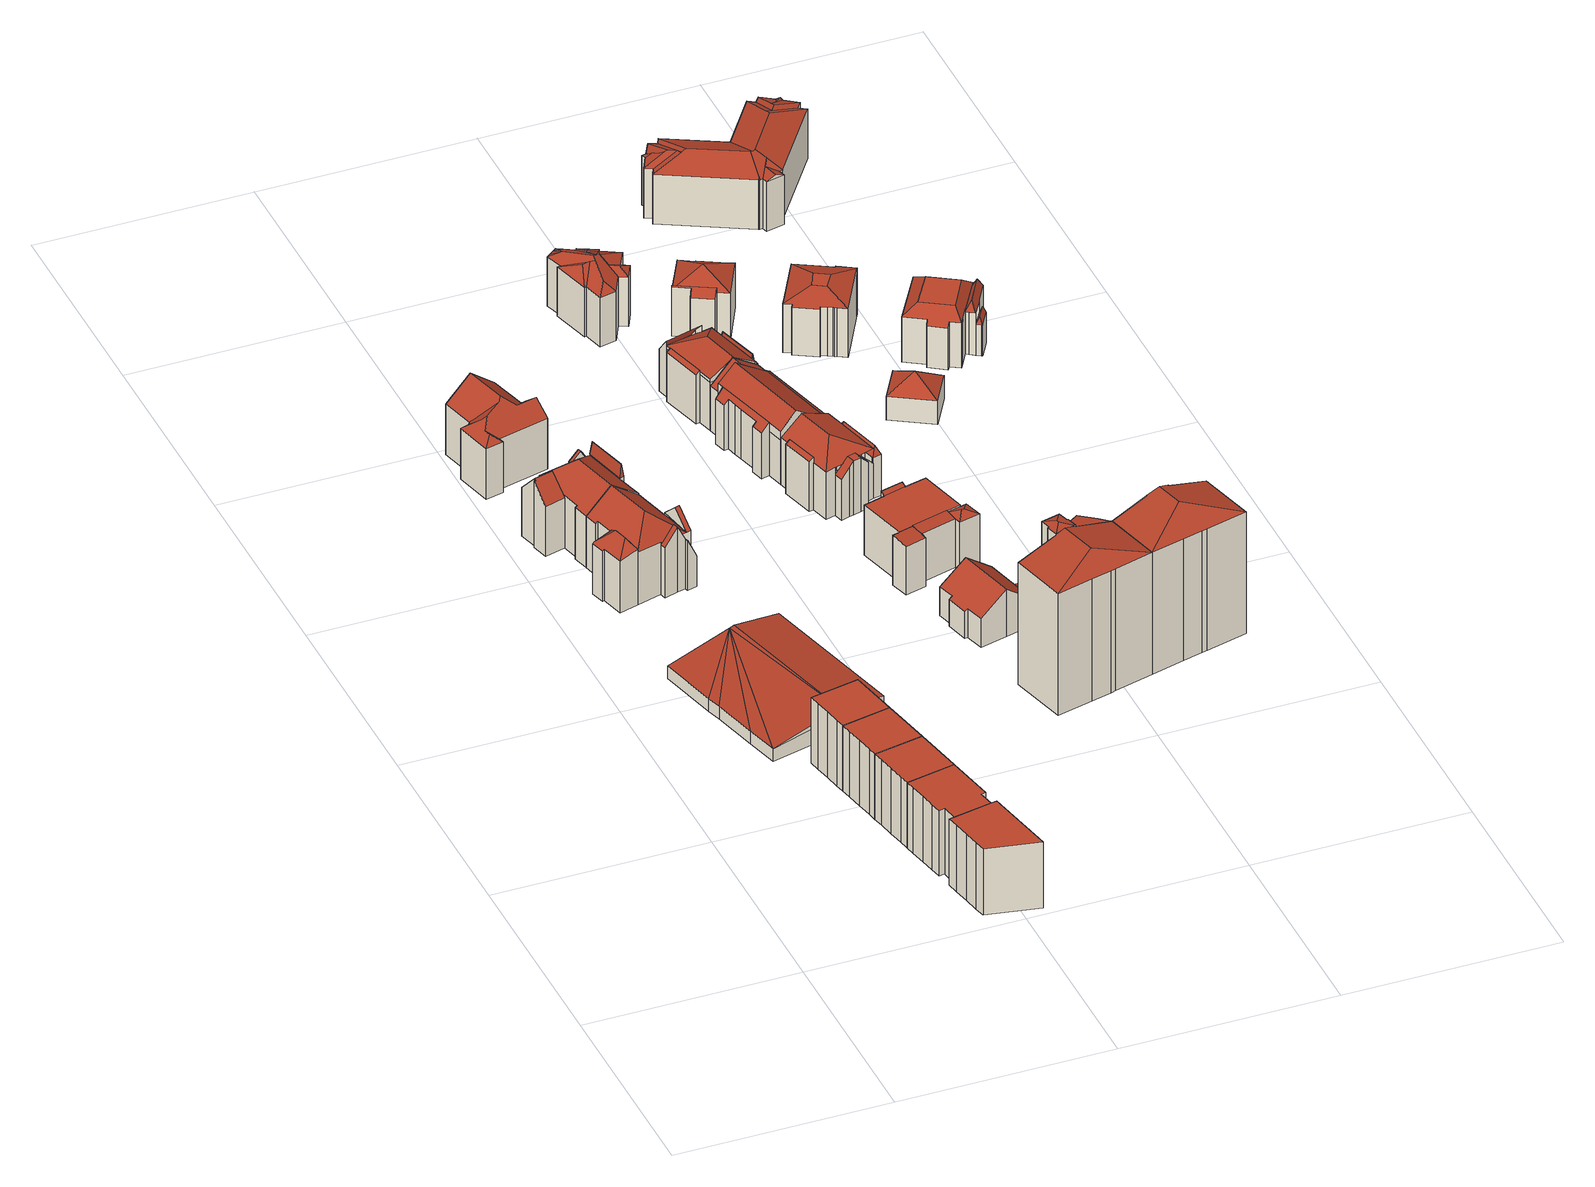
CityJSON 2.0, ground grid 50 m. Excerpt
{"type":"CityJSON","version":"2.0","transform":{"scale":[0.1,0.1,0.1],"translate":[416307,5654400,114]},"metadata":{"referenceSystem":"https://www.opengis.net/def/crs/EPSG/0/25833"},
"CityObjects":{
"building1":{"type":"Building","attributes":{"Dachtyp_tdc":"tdcPolyFlatRoof","Gemeindeschluessel":14612000,"Dachneigung":0,"QualitaetDacherkennung":65,"Geometrietyp2DReferenz":"3000","measuredHeight":16.82,"function":"31001_9998","roofType":"1000"},"geometry":[{"type":"Solid","lod":"2","boundaries":[[[[0,1,2,3]],[[1,4,5,2]],[[4,6,7,5]],[[6,8,9,7]],[[8,10,11,9]],[[10,12,13,11]],[[12,14,15,13]],[[14,16,17,15]],[[16,0,3,17]],[[16,14,12,10,8,6,4,1,0]],[[3,2,5,7,9,11,13,15,17]]]],"semantics":{"surfaces":[{"type":"WallSurface"},{"type":"RoofSurface"},{"type":"GroundSurface"}],"values":[[0,0,0,0,0,0,0,0,0,1,2]]}}]},
"building2":{"type":"Building","attributes":{"Dachtyp_tdc":"tdcPolyFlatRoof","Gemeindeschluessel":14612000,"Dachneigung":0,"QualitaetDacherkennung":64,"Geometrietyp2DReferenz":"3000","measuredHeight":16.76,"function":"31001_9998","roofType":"1000"},"geometry":[{"type":"Solid","lod":"2","boundaries":[[[[18,19,20,21]],[[19,22,23,20]],[[22,24,25,23]],[[24,26,27,25]],[[26,28,29,27]],[[28,30,31,29]],[[30,32,33,31]],[[32,34,35,33]],[[34,36,37,35]],[[36,38,39,37]],[[38,18,21,39]],[[38,36,34,32,30,28,26,24,22,19,18]],[[21,20,23,25,27,29,31,33,35,37,39]]]],"semantics":{"surfaces":[{"type":"WallSurface"},{"type":"RoofSurface"},{"type":"GroundSurface"}],"values":[[0,0,0,0,0,0,0,0,0,0,0,1,2]]}}]},
"building3":{"type":"Building","attributes":{"Dachtyp_tdc":"tdcPolyFlatRoof","Gemeindeschluessel":14612000,"Dachneigung":0,"QualitaetDacherkennung":63,"Geometrietyp2DReferenz":"3000","measuredHeight":16.73,"function":"31001_9998","roofType":"1000"},"geometry":[{"type":"Solid","lod":"2","boundaries":[[[[40,41,42,43]],[[41,44,45,42]],[[44,46,47,45]],[[46,48,49,47]],[[48,30,31,49]],[[30,28,29,31]],[[28,40,43,29]],[[28,30,48,46,44,41,40]],[[43,42,45,47,49,31,29]]]],"semantics":{"surfaces":[{"type":"WallSurface"},{"type":"RoofSurface"},{"type":"GroundSurface"}],"values":[[0,0,0,0,0,0,0,1,2]]}}]},
"building4":{"type":"Building","attributes":{"Dachtyp_tdc":"tdcPolyFlatRoof","Gemeindeschluessel":14612000,"Dachneigung":0,"QualitaetDacherkennung":66,"Geometrietyp2DReferenz":"3000","measuredHeight":16.73,"function":"31001_9998","roofType":"1000"},"geometry":[{"type":"Solid","lod":"2","boundaries":[[[[50,51,52,53]],[[51,54,55,52]],[[54,56,57,55]],[[56,58,59,57]],[[58,48,49,59]],[[48,46,47,49]],[[46,50,53,47]],[[46,48,58,56,54,51,50]],[[53,52,55,57,59,49,47]]]],"semantics":{"surfaces":[{"type":"WallSurface"},{"type":"RoofSurface"},{"type":"GroundSurface"}],"values":[[0,0,0,0,0,0,0,1,2]]}}]},
"building5":{"type":"Building","attributes":{"Dachtyp_tdc":"tdcPolyFlatRoof","Gemeindeschluessel":14612000,"Dachneigung":0,"QualitaetDacherkennung":62,"Geometrietyp2DReferenz":"3000","measuredHeight":16.68,"function":"31001_9998","roofType":"1000"},"geometry":[{"type":"Solid","lod":"2","boundaries":[[[[60,61,62,63]],[[61,64,65,62]],[[64,66,67,65]],[[66,68,69,67]],[[68,58,59,69]],[[58,56,57,59]],[[56,60,63,57]],[[56,58,68,66,64,61,60]],[[63,62,65,67,69,59,57]]]],"semantics":{"surfaces":[{"type":"WallSurface"},{"type":"RoofSurface"},{"type":"GroundSurface"}],"values":[[0,0,0,0,0,0,0,1,2]]}}]},
"building6":{"type":"Building","attributes":{"Dachtyp_tdc":"tdcFreeFormRoof","Gemeindeschluessel":14612000,"Dachneigung":10.23,"QualitaetDacherkennung":26,"Geometrietyp2DReferenz":"3000","measuredHeight":6.34,"function":"31001_2000","roofType":"5000"},"geometry":[{"type":"Solid","lod":"2","boundaries":[[[[70,71,72,73]],[[71,74,75,72]],[[76,77,78,79,80]],[[81,80,79]],[[81,82,80]],[[81,83,82]],[[81,70,83]],[[81,71,70]],[[71,81,74]],[[78,81,79]],[[82,76,80]],[[75,84,85,86,87,88,89,73,72]],[[74,81,84,75]],[[81,78,85,84]],[[78,77,86,85]],[[77,76,87,86]],[[76,82,88,87]],[[82,83,89,88]],[[83,70,73,89]]]],"semantics":{"surfaces":[{"type":"WallSurface"},{"type":"RoofSurface"},{"type":"GroundSurface"}],"values":[[0,0,1,1,1,1,1,1,1,0,0,2,0,0,0,0,0,0,0]]}}]},
"building7":{"type":"Building","attributes":{"Gemeindeschluessel":14612000,"Geometrietyp2DReferenz":"3000","function":"31001_9998","roofType":"9999"},"children":["building7-1","building7-2","building7-3","building7-4"]},
"building7-1":{"type":"BuildingPart","attributes":{"Dachtyp_tdc":"tdcGableRoof","Dachneigung":56.36,"QualitaetDacherkennung":16,"Geometrietyp2DReferenz":"3000","measuredHeight":15.13,"roofType":"3100"},"parents":["building7"],"geometry":[{"type":"MultiSurface","lod":"2","boundaries":[[[90,91,92,93]],[[91,94,95,92]],[[94,96,97,95]],[[94,91,98]],[[91,90,99,100,98]],[[96,94,98,100,101,102]],[[93,92,95,97,103]]],"semantics":{"surfaces":[{"type":"WallSurface"},{"type":"RoofSurface"},{"type":"GroundSurface"}],"values":[0,0,0,0,1,1,2]}}]},
"building7-2":{"type":"BuildingPart","attributes":{"Dachtyp_tdc":"tdcGableRoof","Dachneigung":46.91,"QualitaetDacherkennung":40,"Geometrietyp2DReferenz":"3000","measuredHeight":17.34,"roofType":"3100"},"parents":["building7"],"geometry":[{"type":"MultiSurface","lod":"2","boundaries":[[[104,105,106,107]],[[105,108,109,106]],[[108,110,111,109]],[[110,112,113,111]],[[112,114,115,113]],[[114,116,117,115]],[[112,110,108,105,104,118,119]],[[119,120,116,114,112]],[[121,107,106,109,111,113,115,117]]],"semantics":{"surfaces":[{"type":"WallSurface"},{"type":"RoofSurface"},{"type":"GroundSurface"}],"values":[0,0,0,0,0,0,1,1,2]}}]},
"building7-3":{"type":"BuildingPart","attributes":{"Dachtyp_tdc":"tdcFreeFormRoof","Dachneigung":81.43,"QualitaetDacherkennung":27,"Geometrietyp2DReferenz":"3000","measuredHeight":16.73,"roofType":"5000"},"parents":["building7"],"geometry":[{"type":"MultiSurface","lod":"2","boundaries":[[[122,123,124,97,96]],[[123,125,126,127,124]],[[128,125,123]],[[129,128,123,122]],[[129,122,130]],[[128,129,130,125]],[[103,97,124,127]]],"semantics":{"surfaces":[{"type":"WallSurface"},{"type":"RoofSurface"},{"type":"GroundSurface"}],"values":[0,0,1,1,1,1,2]}}]},
"building7-4":{"type":"BuildingPart","attributes":{"Dachtyp_tdc":"tdcHipAndGableRoof","Dachneigung":36.43,"QualitaetDacherkennung":51,"Geometrietyp2DReferenz":"3000","measuredHeight":18.29,"roofType":"5000"},"parents":["building7"],"geometry":[{"type":"MultiSurface","lod":"2","boundaries":[[[131,132,133,134]],[[132,135,136,133]],[[135,137,138,136]],[[137,139,104,107,138]],[[140,141,90,93,117,116]],[[126,142,143,127]],[[142,131,134,143]],[[144,101,99,141,140,145]],[[140,120,146,118,139,137,135,132,131,145]],[[131,142,126,144,145]],[[134,133,136,138,107,121,117,93,103,127,143]]],"semantics":{"surfaces":[{"type":"WallSurface"},{"type":"RoofSurface"},{"type":"GroundSurface"}],"values":[0,0,0,0,0,0,0,1,1,1,2]}}]},
"building8":{"type":"Building","attributes":{"Gemeindeschluessel":14612000,"Geometrietyp2DReferenz":"3000","function":"31001_9998","roofType":"9999"},"children":["building8-1","building8-2","building8-3","building8-4"]},
"building8-1":{"type":"BuildingPart","attributes":{"Dachtyp_tdc":"tdcGableRoof","Dachneigung":63.03,"QualitaetDacherkennung":21,"Geometrietyp2DReferenz":"3000","measuredHeight":16.5,"roofType":"3100"},"parents":["building8"],"geometry":[{"type":"MultiSurface","lod":"2","boundaries":[[[147,148,149,150]],[[148,151,152,149]],[[151,153,154,152]],[[153,155,156,154]],[[155,157,158,156]],[[157,159,160,158]],[[155,153,151,148,147,161,162,163]],[[163,164,159,157,155]],[[165,166,150,149,152,154,156,158,160]]],"semantics":{"surfaces":[{"type":"WallSurface"},{"type":"RoofSurface"},{"type":"GroundSurface"}],"values":[0,0,0,0,0,0,1,1,2]}}]},
"building8-2":{"type":"BuildingPart","attributes":{"Dachtyp_tdc":"tdcHipRoof","Dachneigung":41.08,"QualitaetDacherkennung":31,"Geometrietyp2DReferenz":"3000","measuredHeight":16.07,"roofType":"3200"},"parents":["building8"],"geometry":[{"type":"MultiSurface","lod":"2","boundaries":[[[167,168,169,170]],[[168,171,172,169]],[[171,173,174,172]],[[175,176,177]],[[167,178,179]],[[176,173,171,168,167,179,177]],[[178,175,177,179]],[[174,180,181,182,170,169,172]],[[173,176,180,174]],[[176,175,183,181,180]],[[178,167,170,182,184]]],"semantics":{"surfaces":[{"type":"WallSurface"},{"type":"RoofSurface"},{"type":"GroundSurface"}],"values":[0,0,0,1,1,1,1,2,0,0,0]}}]},
"building8-3":{"type":"BuildingPart","attributes":{"Dachtyp_tdc":"tdcGableRoof","Dachneigung":46.16,"QualitaetDacherkennung":44,"Geometrietyp2DReferenz":"3000","measuredHeight":17.12,"roofType":"3100"},"parents":["building8"],"geometry":[{"type":"MultiSurface","lod":"2","boundaries":[[[185,186,187,188]],[[189,190,150,166]],[[191,192,190,189,193]],[[192,186,147,150,190]],[[186,192,187]],[[191,185,188]],[[192,191,188,187]]],"semantics":{"surfaces":[{"type":"RoofSurface"},{"type":"GroundSurface"},{"type":"WallSurface"}],"values":[0,1,2,2,2,2,0]}}]},
"building8-4":{"type":"BuildingPart","attributes":{"Dachtyp_tdc":"tdcHipAndGableRoof","Dachneigung":37.71,"QualitaetDacherkennung":62,"Geometrietyp2DReferenz":"3000","measuredHeight":18.31,"roofType":"5000"},"parents":["building8"],"geometry":[{"type":"MultiSurface","lod":"2","boundaries":[[[194,132,133,195]],[[132,131,134,133]],[[131,196,143,134]],[[196,193,189,143]],[[197,184,182,160,159]],[[183,198,199,181]],[[198,194,195,199]],[[184,197,164,200,162,185,201]],[[185,193,196,131,201]],[[131,132,194,198,183,184,201]],[[195,133,134,143,189,166,165,160,182,181,199]]],"semantics":{"surfaces":[{"type":"WallSurface"},{"type":"RoofSurface"},{"type":"GroundSurface"}],"values":[0,0,0,0,0,0,0,1,1,1,2]}}]},
"building9":{"type":"Building","attributes":{"Dachtyp_tdc":"tdcFreeFormRoof","Gemeindeschluessel":14612000,"Dachneigung":39.13,"QualitaetDacherkennung":31,"Geometrietyp2DReferenz":"3000","measuredHeight":18.09,"function":"31001_9998","roofType":"5000"},"geometry":[{"type":"Solid","lod":"2","boundaries":[[[[202,203,204,205,206]],[[202,206,207]],[[208,209,203,202,207,210]],[[211,212,213,214,215,216,217,218,219,220,221]],[[207,206,212,211]],[[206,205,213,212]],[[205,222,214,213]],[[222,223,215,214]],[[223,224,216,215]],[[224,225,217,216]],[[225,226,218,217]],[[226,227,219,218]],[[227,228,220,219]],[[228,210,221,220]],[[210,207,211,221]],[[208,210,228]],[[209,208,228,227]],[[229,230,231,204,203,209,227,226]],[[229,226,225]],[[230,229,225,224]],[[232,231,230,224,223]],[[232,223,222]],[[204,231,232,222,205]]]],"semantics":{"surfaces":[{"type":"RoofSurface"},{"type":"GroundSurface"},{"type":"WallSurface"}],"values":[[0,0,0,1,2,2,2,2,2,2,2,2,2,2,2,0,0,0,2,0,0,2,0]]}}]},
"building10":{"type":"Building","attributes":{"Dachtyp_tdc":"tdcGableRoof","Gemeindeschluessel":14612000,"Dachneigung":37.51,"QualitaetDacherkennung":52,"Geometrietyp2DReferenz":"3000","measuredHeight":11.91,"function":"31001_9998","roofType":"3100"},"geometry":[{"type":"Solid","lod":"2","boundaries":[[[[233,234,235,236]],[[234,237,238,235]],[[237,239,240,238]],[[239,241,242,240]],[[241,243,244,242]],[[243,245,246,244]],[[245,247,248,246]],[[247,249,250,248]],[[249,251,252,250]],[[251,253,254,252]],[[253,255,256,254]],[[255,233,236,256]],[[251,249,247,245,243,241,239,237]],[[237,234,233,255,253,251]],[[236,235,238,240,242,244,246,248,250,252,254,256]]]],"semantics":{"surfaces":[{"type":"WallSurface"},{"type":"RoofSurface"},{"type":"GroundSurface"}],"values":[[0,0,0,0,0,0,0,0,0,0,0,0,1,1,2]]}}]},
"building11":{"type":"Building","attributes":{"Gemeindeschluessel":14612000,"Geometrietyp2DReferenz":"3000","function":"31001_9998","roofType":"9999"},"children":["building11-1","building11-2","building11-3","building11-4","building11-5"]},
"building11-1":{"type":"BuildingPart","attributes":{"Dachtyp_tdc":"tdcPolyFlatRoof","Dachneigung":4.64,"QualitaetDacherkennung":32,"Geometrietyp2DReferenz":"3000","measuredHeight":12.7,"roofType":"2100"},"parents":["building11"],"geometry":[{"type":"MultiSurface","lod":"2","boundaries":[[[257,258,259,260,261]],[[258,262,263,259]],[[262,264,265,263]],[[264,266,267,265]],[[264,262,258,257,268,269,266]],[[270,260,259,263,265,267]]],"semantics":{"surfaces":[{"type":"WallSurface"},{"type":"RoofSurface"},{"type":"GroundSurface"}],"values":[0,0,0,0,1,2]}}]},
"building11-2":{"type":"BuildingPart","attributes":{"Dachtyp_tdc":"tdcPolyFlatRoof","Dachneigung":8.95,"QualitaetDacherkennung":51,"Geometrietyp2DReferenz":"3000","measuredHeight":12.87,"roofType":"2100"},"parents":["building11"],"geometry":[{"type":"MultiSurface","lod":"2","boundaries":[[[261,260,271,272]],[[272,273,274,268,261]],[[260,270,275,271]]],"semantics":{"surfaces":[{"type":"WallSurface"},{"type":"RoofSurface"},{"type":"GroundSurface"}],"values":[0,1,2]}}]},
"building11-3":{"type":"BuildingPart","attributes":{"Dachtyp_tdc":"tdcFreeFormRoof","Dachneigung":23.65,"QualitaetDacherkennung":8,"Geometrietyp2DReferenz":"3000","measuredHeight":13.38,"roofType":"5000"},"parents":["building11"],"geometry":[{"type":"MultiSurface","lod":"2","boundaries":[[[276,277,278,279]],[[277,272,271,278]],[[280,281,282,283]],[[281,276,279,282]],[[284,285,272,277]],[[286,284,277,276]],[[286,276,281]],[[281,280,285,284,286]],[[279,278,271,275,283,282]]],"semantics":{"surfaces":[{"type":"WallSurface"},{"type":"RoofSurface"},{"type":"GroundSurface"}],"values":[0,0,0,0,1,1,1,1,2]}}]},
"building11-4":{"type":"BuildingPart","attributes":{"Dachtyp_tdc":"tdcPolyFlatRoof","Dachneigung":0,"QualitaetDacherkennung":47,"Geometrietyp2DReferenz":"3000","measuredHeight":12.77,"roofType":"1000"},"parents":["building11"],"geometry":[{"type":"MultiSurface","lod":"2","boundaries":[[[287,288,280,283,289]],[[290,267,266]],[[290,291,292,267]],[[291,293,294,292]],[[295,287,289,296]],[[295,293,291,290,297,298,288,287]],[[289,283,275,270,267,292,294,296]]],"semantics":{"surfaces":[{"type":"WallSurface"},{"type":"RoofSurface"},{"type":"GroundSurface"}],"values":[0,0,0,0,0,1,2]}}]},
"building11-5":{"type":"BuildingPart","attributes":{"Dachtyp_tdc":"tdcPolyFlatRoof","Dachneigung":26.53,"QualitaetDacherkennung":27,"Geometrietyp2DReferenz":"3000","measuredHeight":13.42,"roofType":"2100"},"parents":["building11"],"geometry":[{"type":"MultiSurface","lod":"2","boundaries":[[[299,300,294,293]],[[299,301,302,300]],[[301,295,296,302]],[[295,301,299,293]],[[294,300,302,296]]],"semantics":{"surfaces":[{"type":"WallSurface"},{"type":"RoofSurface"},{"type":"GroundSurface"}],"values":[0,0,0,1,2]}}]},
"building12":{"type":"Building","attributes":{"Gemeindeschluessel":14612000,"Geometrietyp2DReferenz":"3000","function":"31001_9998","roofType":"9999"},"children":["building12-1","building12-2"]},
"building12-1":{"type":"BuildingPart","attributes":{"Dachtyp_tdc":"tdcHipAndGableRoof","Dachneigung":16.41,"QualitaetDacherkennung":14,"Geometrietyp2DReferenz":"3000","measuredHeight":34.72,"roofType":"5000"},"parents":["building12"],"geometry":[{"type":"MultiSurface","lod":"2","boundaries":[[[303,304,305,306]],[[304,307,308,305]],[[307,309,310,308]],[[309,311,312,310]],[[311,313,314,312]],[[313,315,316,314]],[[315,317,318,316]],[[317,319,320,318]],[[315,313,311,309,307,321]],[[307,304,303,322,323,324,321]],[[324,325,326,319,317,315,321]],[[327,328,329,306,305,308,310,312,314,316,318,320]]],"semantics":{"surfaces":[{"type":"WallSurface"},{"type":"RoofSurface"},{"type":"GroundSurface"}],"values":[0,0,0,0,0,0,0,0,1,1,1,2]}}]},
"building12-2":{"type":"BuildingPart","attributes":{"Dachtyp_tdc":"tdcFreeFormRoof","Dachneigung":16.07,"QualitaetDacherkennung":15,"Geometrietyp2DReferenz":"3000","measuredHeight":34.96,"roofType":"5000"},"parents":["building12"],"geometry":[{"type":"MultiSurface","lod":"2","boundaries":[[[330,331,332,333]],[[331,334,335,332]],[[334,336,337,335]],[[336,338,339,337]],[[338,340,306,339]],[[340,303,306]],[[341,342,343,320,319]],[[342,330,333,343]],[[344,325,345,323,346,347]],[[346,340,338,336,334,348,347]],[[334,331,348]],[[331,330,342,341,344,347,348]],[[333,332,335,337,339,306,329,328,327,320,343]]],"semantics":{"surfaces":[{"type":"WallSurface"},{"type":"RoofSurface"},{"type":"GroundSurface"}],"values":[0,0,0,0,0,0,0,0,1,1,1,1,2]}}]},
"building13":{"type":"Building","attributes":{"Gemeindeschluessel":14612000,"Geometrietyp2DReferenz":"3000","function":"31001_9998","roofType":"9999"},"children":["building13-1","building13-2","building13-3","building13-4"]},
"building13-1":{"type":"BuildingPart","attributes":{"Dachtyp_tdc":"tdcPolyFlatRoof","Dachneigung":46.12,"QualitaetDacherkennung":49,"Geometrietyp2DReferenz":"3000","measuredHeight":13.58,"roofType":"2100"},"parents":["building13"],"geometry":[{"type":"MultiSurface","lod":"2","boundaries":[[[349,350,351,352]],[[350,353,354,351]],[[353,355,356,354]],[[355,357,358,356]],[[359,360,361,362,363]],[[359,364,365,360]],[[364,366,367,365]],[[366,368,369,367]],[[368,370,371,369]],[[370,372,373,371]],[[372,349,352,373]],[[372,370,368,366,364,359,363,355,353,350,349]],[[352,351,354,356,361,360,365,367,369,371,373]]],"semantics":{"surfaces":[{"type":"WallSurface"},{"type":"RoofSurface"},{"type":"GroundSurface"}],"values":[0,0,0,0,0,0,0,0,0,0,0,1,2]}}]},
"building13-2":{"type":"BuildingPart","attributes":{"Dachtyp_tdc":"tdcGableRoof","Dachneigung":34.92,"QualitaetDacherkennung":55,"Geometrietyp2DReferenz":"3000","measuredHeight":16.04,"roofType":"3100"},"parents":["building13"],"geometry":[{"type":"MultiSurface","lod":"2","boundaries":[[[374,375,376,377]],[[375,378,379,380,376]],[[381,382,383,356]],[[382,374,377,383]],[[384,378,375,374]],[[374,382,381,385,384]],[[377,376,380,386,356,383]]],"semantics":{"surfaces":[{"type":"WallSurface"},{"type":"RoofSurface"},{"type":"GroundSurface"}],"values":[0,0,0,0,1,1,2]}}]},
"building13-3":{"type":"BuildingPart","attributes":{"Dachtyp_tdc":"tdcGableRoof","Dachneigung":34.78,"QualitaetDacherkennung":64,"Geometrietyp2DReferenz":"3000","measuredHeight":17.04,"roofType":"3100"},"parents":["building13"],"geometry":[{"type":"MultiSurface","lod":"2","boundaries":[[[379,387,388,380]],[[389,390,391,392]],[[390,393,394,391]],[[393,362,361,394]],[[363,395,396,397,357]],[[398,387,378,385,397,396,399]],[[389,398,399,390]],[[390,399,396,395,393]],[[379,378,387]],[[393,395,363,362]],[[356,386,380,388,392,391,394,361]]],"semantics":{"surfaces":[{"type":"WallSurface"},{"type":"RoofSurface"},{"type":"GroundSurface"}],"values":[0,0,0,0,1,1,0,0,0,0,2]}}]},
"building13-4":{"type":"BuildingPart","attributes":{"Dachtyp_tdc":"tdcPolyFlatRoof","Dachneigung":26.23,"QualitaetDacherkennung":31,"Geometrietyp2DReferenz":"3000","measuredHeight":11.45,"roofType":"2100"},"parents":["building13"],"geometry":[{"type":"MultiSurface","lod":"2","boundaries":[[[400,401,402,388,387]],[[401,403,404,402]],[[403,405,406,404]],[[405,407,408,406]],[[407,409,398,389,392,408]],[[407,405,403,401,400,409]],[[392,388,402,404,406,408]]],"semantics":{"surfaces":[{"type":"WallSurface"},{"type":"RoofSurface"},{"type":"GroundSurface"}],"values":[0,0,0,0,0,1,2]}}]},
"building14":{"type":"Building","attributes":{"Gemeindeschluessel":14612000,"Geometrietyp2DReferenz":"3000","function":"31001_9998","roofType":"9999"},"children":["building14-1","building14-2","building14-3","building14-4"]},
"building14-1":{"type":"BuildingPart","attributes":{"Dachtyp_tdc":"tdcHipAndGableRoof","Dachneigung":23.14,"QualitaetDacherkennung":47,"Geometrietyp2DReferenz":"3000","measuredHeight":15.85,"roofType":"5000"},"parents":["building14"],"geometry":[{"type":"MultiSurface","lod":"2","boundaries":[[[410,411,394,412]],[[411,413,414,394]],[[413,415,391,414]],[[415,416,417,418,391]],[[419,420,421]],[[419,422,423,420]],[[422,424,425,423]],[[422,419,426,427,428,429,430,431]],[[430,416,415,413,431]],[[413,411,410,424,422,431]],[[412,394,414,391,418,432,433,434,420,423,425]]],"semantics":{"surfaces":[{"type":"WallSurface"},{"type":"RoofSurface"},{"type":"GroundSurface"}],"values":[0,0,0,0,0,0,0,1,1,1,2]}}]},
"building14-2":{"type":"BuildingPart","attributes":{"Dachtyp_tdc":"tdcPolyFlatRoof","Dachneigung":34.38,"QualitaetDacherkennung":53,"Geometrietyp2DReferenz":"3000","measuredHeight":13.4,"roofType":"2100"},"parents":["building14"],"geometry":[{"type":"MultiSurface","lod":"2","boundaries":[[[435,436,437,438]],[[436,439,412,437]],[[439,410,412]],[[440,425,424]],[[440,435,438,425]],[[440,439,436,435]],[[438,437,412,425]]],"semantics":{"surfaces":[{"type":"WallSurface"},{"type":"RoofSurface"},{"type":"GroundSurface"}],"values":[0,0,0,0,0,1,2]}}]},
"building14-3":{"type":"BuildingPart","attributes":{"Dachtyp_tdc":"tdcCutGableRoof","Dachneigung":46.74,"QualitaetDacherkennung":42,"Geometrietyp2DReferenz":"3000","measuredHeight":13.63,"roofType":"9999"},"parents":["building14"],"geometry":[{"type":"MultiSurface","lod":"2","boundaries":[[[441,442,443,432]],[[442,444,445,443]],[[444,446,447,445]],[[446,448,449,447]],[[448,450,451,449]],[[450,452,453,451]],[[452,454,455,453]],[[454,456,457,455]],[[456,421,420,457]],[[450,448,446,444,442,441,429,458]],[[459,426,421,456,454,452]],[[458,459,452,450]],[[432,443,445,447,449,451,453,455,457,420,434,433]]],"semantics":{"surfaces":[{"type":"WallSurface"},{"type":"RoofSurface"},{"type":"GroundSurface"}],"values":[0,0,0,0,0,0,0,0,0,1,1,1,2]}}]},
"building14-4":{"type":"BuildingPart","attributes":{"Dachtyp_tdc":"tdcFreeFormRoof","Dachneigung":64.44,"QualitaetDacherkennung":22,"Geometrietyp2DReferenz":"3000","measuredHeight":12.6,"roofType":"5000"},"parents":["building14"],"geometry":[{"type":"MultiSurface","lod":"2","boundaries":[[[460,461,462,463]],[[461,464,465,462]],[[464,466,432,465]],[[417,467,468,418]],[[467,469,470,468]],[[469,471,472,470]],[[471,473,474,472]],[[473,460,463,474]],[[469,467,417,475]],[[417,466,476,475]],[[466,464,476]],[[464,461,460,473,471,469,475,476]],[[463,462,465,432,418,468,470,472,474]]],"semantics":{"surfaces":[{"type":"WallSurface"},{"type":"RoofSurface"},{"type":"GroundSurface"}],"values":[0,0,0,0,0,0,0,0,1,1,1,1,2]}}]},
"building15":{"type":"Building","attributes":{"Gemeindeschluessel":14612000,"Geometrietyp2DReferenz":"3000","function":"31001_9998","roofType":"9999"},"children":["building15-1","building15-2","building15-3","building15-4","building15-5"]},
"building15-1":{"type":"BuildingPart","attributes":{"Dachtyp_tdc":"tdcFreeFormRoof","Dachneigung":79.06,"QualitaetDacherkennung":39,"Geometrietyp2DReferenz":"3000","measuredHeight":12.46,"roofType":"5000"},"parents":["building15"],"geometry":[{"type":"MultiSurface","lod":"2","boundaries":[[[477,478,479,480]],[[478,481,482,479]],[[481,483,484,482]],[[483,485,486,484]],[[485,487,488,486]],[[487,489,490,488]],[[491,477,480,492]],[[487,485,483,481,478,477,493]],[[477,491,493]],[[491,489,487,493]],[[480,479,482,484,486,488,490,492]]],"semantics":{"surfaces":[{"type":"WallSurface"},{"type":"RoofSurface"},{"type":"GroundSurface"}],"values":[0,0,0,0,0,0,0,1,1,1,2]}}]},
"building15-2":{"type":"BuildingPart","attributes":{"Dachtyp_tdc":"tdcPolyFlatRoof","Dachneigung":54.45,"QualitaetDacherkennung":33,"Geometrietyp2DReferenz":"3000","measuredHeight":14.18,"roofType":"2100"},"parents":["building15"],"geometry":[{"type":"MultiSurface","lod":"2","boundaries":[[[494,495,496,497,498,499]],[[495,500,501,496]],[[500,502,503,501]],[[502,504,505,506,507,503]],[[504,502,500,495,494]],[[497,496,501,503,507]]],"semantics":{"surfaces":[{"type":"WallSurface"},{"type":"RoofSurface"},{"type":"GroundSurface"}],"values":[0,0,0,0,1,2]}}]},
"building15-3":{"type":"BuildingPart","attributes":{"Dachtyp_tdc":"tdcPolyFlatRoof","Dachneigung":0,"QualitaetDacherkennung":30,"Geometrietyp2DReferenz":"3000","measuredHeight":11.81,"roofType":"1000"},"parents":["building15"],"geometry":[{"type":"MultiSurface","lod":"2","boundaries":[[[508,509,491,492,510]],[[511,512,376,490,489]],[[512,513,514,376]],[[513,512,511,509,508]],[[510,492,490,376,514]]],"semantics":{"surfaces":[{"type":"WallSurface"},{"type":"RoofSurface"},{"type":"GroundSurface"}],"values":[0,0,0,1,2]}}]},
"building15-4":{"type":"BuildingPart","attributes":{"Dachtyp_tdc":"tdcPolyFlatRoof","Dachneigung":37.02,"QualitaetDacherkennung":53,"Geometrietyp2DReferenz":"3000","measuredHeight":13.24,"roofType":"2100"},"parents":["building15"],"geometry":[{"type":"MultiSurface","lod":"2","boundaries":[[[515,516,517,518,519,520]],[[521,522,523,524,525,526]],[[522,515,520,523]],[[522,521,516,515]],[[520,519,524,523]]],"semantics":{"surfaces":[{"type":"WallSurface"},{"type":"RoofSurface"},{"type":"GroundSurface"}],"values":[0,0,0,1,2]}}]},
"building15-5":{"type":"BuildingPart","attributes":{"Dachtyp_tdc":"tdcHipAndGableRoof","Dachneigung":32.1,"QualitaetDacherkennung":36,"Geometrietyp2DReferenz":"3000","measuredHeight":16.02,"roofType":"5000"},"parents":["building15"],"geometry":[{"type":"MultiSurface","lod":"2","boundaries":[[[527,528,529,530]],[[531,532,526,525]],[[533,534,532,531]],[[506,505,528,527]],[[518,517,499,498]],[[524,519,497,507,535,510,514,383]],[[518,498,497,519]],[[506,527,535,507]],[[527,530,508,510,535]],[[533,531,383,514,513]],[[531,525,524,383]],[[505,499,536,528]],[[526,532,534,536,499,517]],[[529,528,536,534,533]],[[530,529,533]]],"semantics":{"surfaces":[{"type":"WallSurface"},{"type":"GroundSurface"},{"type":"RoofSurface"}],"values":[0,0,0,0,0,1,0,0,0,0,0,2,2,2,0]}}]},
"building16":{"type":"Building","attributes":{"Dachtyp_tdc":"tdcFreeFormRoof","Gemeindeschluessel":14612000,"Dachneigung":27.6,"QualitaetDacherkennung":35,"Geometrietyp2DReferenz":"3000","measuredHeight":15.3,"function":"31001_9998","roofType":"5000"},"geometry":[{"type":"Solid","lod":"2","boundaries":[[[[537,538,539,540]],[[538,541,542,539]],[[541,543,544,542]],[[543,545,546,544]],[[545,547,548,546]],[[547,549,550,548]],[[549,551,552,550]],[[551,553,554,552]],[[553,555,556,554]],[[555,557,558,556]],[[557,559,560,558]],[[559,561,562,560]],[[561,563,564,562]],[[563,565,566,564]],[[565,567,568,566]],[[567,569,570,568]],[[569,571,572,570]],[[571,573,574,572]],[[573,575,576,574]],[[575,577,578,576]],[[577,537,540,578]],[[579,580,575,573]],[[581,582,579,573,571]],[[581,571,569]],[[583,584,585,586,587,582,581,569,567]],[[588,589,590,583,567,565]],[[588,565,563]],[[589,588,563,561]],[[590,589,561,559]],[[555,590,559,557]],[[555,583,590]],[[555,584,583]],[[584,555,591]],[[592,591,555,553]],[[551,592,553]],[[592,551,549]],[[585,584,591,592,549,547]],[[593,594,586,585,547,545]],[[593,545,543]],[[543,594,593]],[[541,594,543]],[[594,541,538]],[[587,586,594,538,537]],[[580,579,582,587,537,577]],[[580,577,575]],[[540,539,542,544,546,548,550,552,554,556,558,560,562,564,566,568,570,572,574,576,578]]]],"semantics":{"surfaces":[{"type":"WallSurface"},{"type":"RoofSurface"},{"type":"GroundSurface"}],"values":[[0,0,0,0,0,0,0,0,0,0,0,0,0,0,0,0,0,0,0,0,0,1,1,1,1,1,1,1,1,1,1,1,1,1,1,1,1,1,1,1,1,1,1,1,1,2]]}}]},
"building17":{"type":"Building","attributes":{"Gemeindeschluessel":14612000,"Geometrietyp2DReferenz":"3000","function":"31001_9998","roofType":"9999"},"children":["building17-1","building17-2"]},
"building17-1":{"type":"BuildingPart","attributes":{"Dachtyp_tdc":"tdcPolyFlatRoof","Dachneigung":11.95,"QualitaetDacherkennung":22,"Geometrietyp2DReferenz":"3000","measuredHeight":5.84,"roofType":"2100"},"parents":["building17"],"geometry":[{"type":"MultiSurface","lod":"2","boundaries":[[[595,596,597,598]],[[596,599,600,601,597]],[[602,603,604,605,606]],[[603,595,598,604]],[[603,602,599,596,595]],[[598,597,601,605,604]]],"semantics":{"surfaces":[{"type":"WallSurface"},{"type":"RoofSurface"},{"type":"GroundSurface"}],"values":[0,0,0,0,1,2]}}]},
"building17-2":{"type":"BuildingPart","attributes":{"Dachtyp_tdc":"tdcGableRoof","Dachneigung":42.47,"QualitaetDacherkennung":10,"Geometrietyp2DReferenz":"3000","measuredHeight":3.82,"roofType":"3100"},"parents":["building17"],"geometry":[{"type":"MultiSurface","lod":"2","boundaries":[[[607,608,609,610]],[[608,606,605,609]],[[600,607,610,601]],[[606,608,611]],[[607,600,612]],[[608,607,612,611]],[[600,606,611,612]],[[610,609,605,601]]],"semantics":{"surfaces":[{"type":"WallSurface"},{"type":"RoofSurface"},{"type":"GroundSurface"}],"values":[0,0,0,0,0,1,1,2]}}]},
"building18":{"type":"Building","attributes":{"Gemeindeschluessel":14612000,"Geometrietyp2DReferenz":"3000","function":"31001_9998","roofType":"9999"},"children":["building18-1","building18-2"]},
"building18-1":{"type":"BuildingPart","attributes":{"Dachtyp_tdc":"tdcPolyFlatRoof","Dachneigung":28.36,"QualitaetDacherkennung":38,"Geometrietyp2DReferenz":"3000","measuredHeight":12.73,"roofType":"2100"},"parents":["building18"],"geometry":[{"type":"MultiSurface","lod":"2","boundaries":[[[613,614,615,616,617]],[[614,618,619,615]],[[618,620,621,619]],[[620,622,623,621]],[[622,624,625,626,623]],[[624,622,620,618,614,613]],[[616,615,619,621,623,626]]],"semantics":{"surfaces":[{"type":"WallSurface"},{"type":"RoofSurface"},{"type":"GroundSurface"}],"values":[0,0,0,0,0,1,2]}}]},
"building18-2":{"type":"BuildingPart","attributes":{"Dachtyp_tdc":"tdcTentRoof","Dachneigung":31.72,"QualitaetDacherkennung":68,"Geometrietyp2DReferenz":"3000","measuredHeight":14.82,"roofType":"3500"},"parents":["building18"],"geometry":[{"type":"MultiSurface","lod":"2","boundaries":[[[627,628,629,630]],[[628,631,632,629]],[[631,633,634,632]],[[633,635,636,634]],[[635,637,638,636]],[[637,617,616,638]],[[625,639,640,626]],[[639,627,630,640]],[[635,633,631,628,627,639,641]],[[637,635,641]],[[625,617,637,641]],[[639,625,641]],[[630,629,632,634,636,638,616,626,640]]],"semantics":{"surfaces":[{"type":"WallSurface"},{"type":"RoofSurface"},{"type":"GroundSurface"}],"values":[0,0,0,0,0,0,0,0,1,1,1,1,2]}}]},
"building19":{"type":"Building","attributes":{"Gemeindeschluessel":14612000,"Geometrietyp2DReferenz":"3000","function":"31001_9998","roofType":"9999"},"children":["building19-1","building19-2"]},
"building19-1":{"type":"BuildingPart","attributes":{"Dachtyp_tdc":"tdcHipAndGableRoof","Dachneigung":15.77,"QualitaetDacherkennung":11,"Geometrietyp2DReferenz":"3000","measuredHeight":34.69,"roofType":"5000"},"parents":["building19"],"geometry":[{"type":"MultiSurface","lod":"2","boundaries":[[[642,643,644,645,646]],[[643,647,648,644]],[[647,649,650,648]],[[649,651,652,650]],[[651,653,654,652]],[[653,655,656,654]],[[655,307,308,656]],[[307,304,305,308]],[[304,657,658,305]],[[657,659,658]],[[307,655,653,651,649,660]],[[649,647,643,642,661,660]],[[661,657,304,307,660]],[[662,645,644,648,650,652,654,656,308,305,658]]],"semantics":{"surfaces":[{"type":"WallSurface"},{"type":"RoofSurface"},{"type":"GroundSurface"}],"values":[0,0,0,0,0,0,0,0,0,0,1,1,1,2]}}]},
"building19-2":{"type":"BuildingPart","attributes":{"Dachtyp_tdc":"tdcPolyFlatRoof","Dachneigung":0,"QualitaetDacherkennung":0,"Geometrietyp2DReferenz":"3000","measuredHeight":15.22,"roofType":"1000"},"parents":["building19"],"geometry":[{"type":"MultiSurface","lod":"2","boundaries":[[[663,664,665,659,666,646,667,668,669]],[[669,668,670,671]],[[668,667,672,670]],[[667,646,645,672]],[[659,665,673,658]],[[665,664,674,673]],[[664,663,675,674]],[[663,669,671,675]],[[671,670,672,645,662,658,673,674,675]],[[658,662,666,659]],[[662,645,646,666]]],"semantics":{"surfaces":[{"type":"RoofSurface"},{"type":"WallSurface"},{"type":"GroundSurface"},{"type":"ClosureSurface","isClosure":"1","QuelleClosure":"LoD1Solid"}],"values":[0,1,1,1,1,1,1,1,2,3,3]}}]},
"building20":{"type":"Building","attributes":{"Dachtyp_tdc":"tdcPolyFlatRoof","Gemeindeschluessel":14612000,"Dachneigung":4.25,"QualitaetDacherkennung":79,"Geometrietyp2DReferenz":"3000","measuredHeight":2.86,"function":"31001_9998","roofType":"2100"},"geometry":[{"type":"Solid","lod":"2","boundaries":[[[[676,677,678,679]],[[677,680,681,678]],[[680,682,683,681]],[[682,684,685,683]],[[684,686,687,685]],[[686,676,679,687]],[[686,684,682,680,677,676]],[[679,678,681,683,685,687]]]],"semantics":{"surfaces":[{"type":"WallSurface"},{"type":"RoofSurface"},{"type":"GroundSurface"}],"values":[[0,0,0,0,0,0,1,2]]}}]},
"building21":{"type":"Building","attributes":{"Dachtyp_tdc":"tdcTentRoof","Gemeindeschluessel":14612000,"Dachneigung":39.16,"QualitaetDacherkennung":84,"Geometrietyp2DReferenz":"3000","measuredHeight":9.72,"function":"31001_9998","roofType":"3500"},"geometry":[{"type":"Solid","lod":"2","boundaries":[[[[688,689,690,691]],[[689,692,693,690]],[[692,694,695,693]],[[694,688,691,695]],[[689,688,696]],[[692,689,696]],[[694,692,696]],[[688,694,696]],[[691,690,693,695]]]],"semantics":{"surfaces":[{"type":"WallSurface"},{"type":"RoofSurface"},{"type":"GroundSurface"}],"values":[[0,0,0,0,1,1,1,1,2]]}}]},
"building22":{"type":"Building","attributes":{"Dachtyp_tdc":"tdcCutTentRoof","Gemeindeschluessel":14612000,"Dachneigung":17.68,"QualitaetDacherkennung":81,"Geometrietyp2DReferenz":"3000","measuredHeight":14.1,"function":"31001_9998","roofType":"9999"},"geometry":[{"type":"Solid","lod":"2","boundaries":[[[[697,698,699,700]],[[698,701,702,699]],[[701,703,704,702]],[[703,705,706,704]],[[705,707,708,706]],[[707,709,710,708]],[[709,711,712,710]],[[711,713,714,712]],[[713,715,716,714]],[[715,717,718,716]],[[717,719,720,718]],[[719,721,722,720]],[[721,723,724,722]],[[723,725,726,724]],[[725,727,728,726]],[[727,697,700,728]],[[713,711,709,707,705,703,701,698,697,727,729,730]],[[717,715,713,730,731]],[[725,723,721,719,717,731,732]],[[727,725,732,729]],[[732,731,730,729]],[[700,699,702,704,706,708,710,712,714,716,718,720,722,724,726,728]]]],"semantics":{"surfaces":[{"type":"WallSurface"},{"type":"RoofSurface"},{"type":"GroundSurface"}],"values":[[0,0,0,0,0,0,0,0,0,0,0,0,0,0,0,0,1,1,1,1,1,2]]}}]},
"building23":{"type":"Building","attributes":{"Dachtyp_tdc":"tdcFreeFormRoof","Gemeindeschluessel":14612000,"Dachneigung":20.66,"QualitaetDacherkennung":47,"Geometrietyp2DReferenz":"3000","measuredHeight":15.07,"function":"31001_9998","roofType":"5000"},"geometry":[{"type":"Solid","lod":"2","boundaries":[[[[733,734,735,736]],[[734,737,738,735]],[[737,739,740,738]],[[739,741,742,740]],[[741,743,744,742]],[[743,745,746,744]],[[745,747,748,746]],[[747,749,750,748]],[[749,751,752,750]],[[751,753,754,752]],[[753,755,756,754]],[[755,757,758,756]],[[757,759,760,758]],[[759,761,762,760]],[[761,763,764,762]],[[763,765,766,764]],[[765,767,768,766]],[[767,769,770,768]],[[769,771,772,770]],[[771,773,774,772]],[[773,775,776,774]],[[775,777,778,776]],[[777,779,780,778]],[[779,781,782,780]],[[781,783,784,782]],[[783,733,736,784]],[[785,783,781]],[[786,787,788,789,785,781,779]],[[790,791,792,786,779,777]],[[790,777,775]],[[791,790,775,773]],[[792,791,773,771]],[[793,787,786,792,771,769]],[[794,793,769,767]],[[795,796,797,794,767,765]],[[798,795,765,763]],[[799,800,798,763,761]],[[799,761,759]],[[800,799,759,757]],[[796,795,798,800,757,755]],[[797,796,755,753]],[[788,787,793,794,797,753,751]],[[801,789,788,751,749]],[[802,801,749,747]],[[803,804,805,802,747,745]],[[806,807,803,745,743]],[[808,806,743,741]],[[808,741,739]],[[807,806,808,739,737]],[[804,803,807,737,734]],[[805,804,734,733]],[[785,789,801,802,805,733,783]],[[736,735,738,740,742,744,746,748,750,752,754,756,758,760,762,764,766,768,770,772,774,776,778,780,782,784]]]],"semantics":{"surfaces":[{"type":"WallSurface"},{"type":"RoofSurface"},{"type":"GroundSurface"}],"values":[[0,0,0,0,0,0,0,0,0,0,0,0,0,0,0,0,0,0,0,0,0,0,0,0,0,0,1,1,1,0,1,1,1,1,1,1,1,1,1,1,1,1,1,1,1,1,1,1,1,1,1,1,2]]}}]},
"building24":{"type":"Building","attributes":{"Gemeindeschluessel":14612000,"Geometrietyp2DReferenz":"3000","function":"31001_9998","roofType":"9999"},"children":["building24-1","building24-2","building24-3"]},
"building24-1":{"type":"BuildingPart","attributes":{"Dachtyp_tdc":"tdcFreeFormRoof","Dachneigung":64.48,"QualitaetDacherkennung":26,"Geometrietyp2DReferenz":"3000","measuredHeight":13.2,"roofType":"5000"},"parents":["building24"],"geometry":[{"type":"MultiSurface","lod":"2","boundaries":[[[809,810,811]],[[809,812,813,810]],[[812,814,815,813]],[[816,817,818,819]],[[817,820,821,822,818]],[[814,812,809,823]],[[809,820,817,824,823]],[[817,816,824]],[[816,814,823,824]],[[822,810,813,815,819,818]]],"semantics":{"surfaces":[{"type":"WallSurface"},{"type":"RoofSurface"},{"type":"GroundSurface"}],"values":[0,0,0,0,0,1,1,1,1,2]}}]},
"building24-2":{"type":"BuildingPart","attributes":{"Dachtyp_tdc":"tdcFreeFormRoof","Dachneigung":64.58,"QualitaetDacherkennung":27,"Geometrietyp2DReferenz":"3000","measuredHeight":9.34,"roofType":"5000"},"parents":["building24"],"geometry":[{"type":"MultiSurface","lod":"2","boundaries":[[[825,826,827,828]],[[826,829,830,827]],[[829,811,810,830]],[[821,825,828,822]],[[811,829,826,831]],[[832,831,826,825]],[[821,811,831,832]],[[821,832,825]],[[828,827,830,810,822]]],"semantics":{"surfaces":[{"type":"WallSurface"},{"type":"RoofSurface"},{"type":"GroundSurface"}],"values":[0,0,0,0,1,1,1,0,2]}}]},
"building24-3":{"type":"BuildingPart","attributes":{"Dachtyp_tdc":"tdcCutTentRoof","Dachneigung":0.804,"QualitaetDacherkennung":65,"Geometrietyp2DReferenz":"3000","measuredHeight":13.98,"roofType":"9999"},"parents":["building24"],"geometry":[{"type":"MultiSurface","lod":"2","boundaries":[[[833,834,835,815,814]],[[834,836,837,835]],[[836,838,839,837]],[[838,840,841,839]],[[840,842,843,841]],[[842,844,845,843]],[[844,846,847,845]],[[846,848,849,847]],[[848,850,816,819,849]],[[850,848,851,852]],[[836,834,833,850,852,853]],[[846,844,842,840,838,836,853,854]],[[848,846,854,851]],[[854,853,852,851]],[[819,815,835,837,839,841,843,845,847,849]]],"semantics":{"surfaces":[{"type":"WallSurface"},{"type":"RoofSurface"},{"type":"GroundSurface"}],"values":[0,0,0,0,0,0,0,0,0,1,1,1,1,1,2]}}]}
},
"vertices":[
[417,34,182],[412,58,182],[412,58,13],[417,34,13],[405,94,182],[405,94,13],[398,131,182],[398,131,13],[392,159,182],[392,159,13],[405,161,182],[405,161,13],[495,179,182],[495,179,13],[508,181,182],[508,181,13],[542,9,182],[542,9,13],
[398,198,181],[385,195,181],[385,195,14],[398,198,14],[380,220,181],[380,220,14],[373,254,181],[373,254,14],[366,290,181],[366,290,14],[362,313,181],[362,313,14],[476,336,181],[476,336,14],[499,218,181],[499,218,14],[488,216,181],[488,216,14],[495,179,181],[495,179,14],[405,161,181],[405,161,14],
[357,337,181],[350,372,181],[350,372,14],[357,337,14],[343,408,181],[343,408,14],[338,432,181],[338,432,14],[453,454,181],[453,454,14],
[334,454,181],[327,488,181],[327,488,14],[334,454,14],[320,525,181],[320,525,14],[315,551,181],[315,551,14],[429,574,181],[429,574,14],
[310,573,181],[304,607,181],[304,607,14],[310,573,14],[297,641,181],[297,641,14],[292,669,181],[292,669,14],[406,691,181],[406,691,14],
[177,892,41],[168,925,41],[168,925,9],[177,892,9],[133,1066,41],[133,1066,9],[454,767,61],[502,783,52],[412,1137,52],[300,1108,72],[391,751,72],[289,1105,70],[223,709,41],[204,784,41],[289,1105,9],[412,1137,9],[502,783,9],[454,767,9],[223,709,9],[204,784,9],
[170,1683,138],[168,1691,138],[168,1691,8],[170,1683,8],[223,1705,111],[223,1705,8],[225,1697,111],[225,1697,8],[192,1697,159],[173,1683,141],[194,1689,159],[207,1692,140],[216,1694,125],[216,1694,8],
[112,1577,136],[64,1564,135],[64,1564,8],[112,1577,8],[54,1603,178],[54,1603,8],[58,1604,178],[58,1604,8],[57,1607,181],[57,1607,8],[46,1651,132],[46,1651,8],[90,1662,132],[90,1662,8],[110,1584,143],[101,1618,181],[92,1652,143],[101,1618,8],
[225,1697,143],[251,1592,143],[251,1592,8],[242,1589,143],[242,1589,140],[242,1589,8],[246,1595,175],[221,1691,175],[216,1694,143],
[190,1512,191],[127,1496,139],[127,1496,8],[190,1512,8],[118,1533,139],[118,1533,8],[123,1534,143],[123,1534,8],[112,1577,143],[90,1662,143],[170,1683,141],[258,1529,140],[258,1529,8],[216,1694,139],[162,1624,191],[101,1618,143],
[309,1368,86],[314,1347,86],[314,1347,8],[309,1368,8],[291,1341,135],[291,1341,8],[289,1348,135],[289,1348,8],[270,1343,173],[270,1343,8],[238,1334,135],[238,1334,8],[234,1348,135],[234,1348,8],[299,1365,107],[283,1361,138],[266,1357,173],[239,1349,140],[266,1357,8],[299,1365,8],
[131,1320,139],[117,1373,139],[117,1373,8],[131,1320,8],[113,1372,135],[113,1372,8],[104,1405,135],[104,1405,8],[152,1418,149],[108,1406,139],[149,1387,169],[175,1332,150],[157,1356,169],[108,1406,8],[152,1418,8],[175,1332,8],[152,1418,143],[175,1332,143],
[299,1365,138],[309,1368,138],[299,1406,179],[289,1404,179],[280,1440,8],[290,1442,8],[280,1440,144],[290,1442,144],[280,1440,138],
[135,1463,139],[135,1463,8],[258,1529,137],[234,1348,141],[140,1465,143],[140,1465,8],[266,1357,139],[219,1401,191],
[45,1865,163],[56,1863,171],[93,1886,182],[31,1900,136],[27,1894,136],[6,1888,136],[45,1822,154],[41,1837,154],[28,1800,136],[6,1888,7],[27,1894,7],[31,1900,7],[11,1980,7],[133,2012,7],[157,1924,7],[168,1927,7],[187,1853,7],[67,1822,7],[70,1810,7],[28,1800,7],[11,1980,136],[133,2012,136],[157,1924,136],[168,1927,136],[187,1853,136],[67,1822,136],[70,1810,136],[177,1890,167],[129,1877,168],[98,1896,188],[72,1996,188],
[905,954,77],[906,952,77],[906,952,10],[905,954,10],[841,936,129],[841,936,10],[776,919,83],[776,919,10],[764,963,83],[764,963,10],[757,961,78],[757,961,10],[744,1015,78],[744,1015,10],[751,1017,83],[751,1017,10],[740,1058,83],[740,1058,10],[805,1075,129],[805,1075,10],[870,1091,77],[870,1091,10],[875,1073,77],[875,1073,10],
[749,1179,136],[752,1163,134],[752,1163,11],[749,1179,11],[749,1179,135],[703,1150,134],[703,1150,11],[691,1194,138],[691,1194,11],[707,1198,138],[707,1198,11],[747,1186,136],[741,1207,138],[741,1207,11],
[834,1201,11],[834,1201,135],[827,1230,140],[741,1207,140],[827,1230,11],
[888,1199,135],[838,1186,135],[838,1186,11],[888,1199,11],[861,1239,135],[876,1243,135],[876,1243,11],[861,1239,11],[854,1214,145],[827,1230,135],[860,1215,145],
[831,1355,139],[861,1239,139],[831,1355,11],[707,1198,139],[676,1314,139],[676,1314,11],[727,1328,139],[727,1328,11],[780,1342,139],[780,1342,11],[741,1207,139],[827,1230,139],
[724,1339,145],[724,1339,11],[777,1353,145],[777,1353,11],
[944,811,346],[1035,834,319],[1035,834,7],[944,811,7],[1070,699,319],[1070,699,7],[978,675,318],[978,675,7],[966,672,318],[966,672,7],[919,660,318],[919,660,7],[834,638,318],[834,638,7],[799,773,318],[799,773,7],[893,797,346],[893,797,7],[940,718,354],[940,810,347],[931,807,350],[917,804,354],[904,800,350],[896,798,347],[896,798,7],[917,804,7],[940,810,7],
[889,824,350],[883,848,350],[883,848,7],[889,824,7],[927,859,350],[927,859,7],[934,835,350],[934,835,7],[937,836,349],[937,836,7],[944,811,349],[893,797,349],[886,823,349],[886,823,7],[896,798,350],[917,804,350],[940,810,350],[912,826,356],[911,831,356],
[550,1771,124],[542,1800,124],[542,1800,9],[550,1771,9],[561,1806,145],[561,1806,9],[557,1821,145],[557,1821,9],[557,1821,144],[557,1821,122],[583,1648,125],[583,1648,9],[602,1653,9],[602,1653,122],[602,1653,145],[575,1678,125],[575,1678,9],[584,1680,134],[584,1680,9],[571,1729,135],[571,1729,9],[566,1750,135],[566,1750,9],[560,1773,135],[560,1773,9],
[606,1863,170],[669,1879,124],[669,1879,9],[606,1863,9],[676,1853,124],[676,1853,122],[676,1853,9],[557,1821,123],[550,1848,123],[550,1848,9],[613,1836,170],[613,1836,169],[613,1836,9],
[679,1854,122],[679,1854,9],[725,1671,122],[731,1646,122],[731,1646,9],[725,1671,9],[612,1615,122],[612,1615,9],[612,1615,145],[652,1626,180],[599,1832,180],[725,1671,123],[731,1646,123],
[679,1854,123],[686,1855,119],[686,1855,9],[687,1851,119],[687,1851,9],[691,1836,119],[691,1836,9],[734,1673,119],[734,1673,9],[725,1671,124],
[620,1584,129],[612,1615,129],[620,1584,9],[664,1629,168],[664,1629,9],[731,1646,138],[739,1617,138],[739,1617,113],[739,1617,9],[675,1470,131],[675,1470,9],[675,1470,112],[652,1464,129],[652,1464,9],[641,1506,129],[641,1506,9],[694,1475,132],[706,1478,133],[725,1483,135],[735,1485,136],[771,1495,138],[689,1536,168],[771,1495,9],[725,1483,9],[706,1478,9],
[630,1503,136],[610,1581,136],[610,1581,9],[630,1503,9],[620,1584,143],[641,1506,143],
[771,1495,99],[757,1491,114],[757,1491,9],[743,1487,128],[743,1487,9],[746,1473,128],[746,1473,9],[748,1467,128],[748,1467,9],[730,1463,146],[730,1463,9],[711,1458,146],[711,1458,9],[701,1455,135],[701,1455,9],[681,1449,112],[681,1449,9],[725,1483,146],[706,1478,146],
[792,1534,95],[783,1532,114],[783,1532,9],[792,1534,9],[791,1500,113],[791,1500,9],[771,1495,113],[749,1620,113],[749,1620,9],[760,1622,113],[760,1622,9],[774,1567,112],[774,1567,9],[782,1569,95],[782,1569,9],[752,1610,135],[779,1507,135],
[645,2010,109],[663,1941,109],[663,1941,9],[645,2010,9],[673,1943,57],[673,1943,9],[682,1909,57],[682,1909,9],[678,1907,79],[678,1907,9],[668,1905,134],[668,1905,9],[663,1903,109],[663,1903,9],[636,2007,109],[636,2007,9],[642,2004,133],
[511,1995,150],[505,2018,117],[505,2018,9],[511,1995,9],[511,1995,132],[511,1995,139],[585,2039,117],[585,2039,9],[588,2024,138],[588,2024,9],[601,2019,150],[601,2019,134],[601,2019,132],[601,2019,9],
[631,2006,127],[636,2007,127],[631,2006,9],[663,1903,127],[669,1879,127],[666,1879,127],[666,1879,9],
[505,1978,134],[515,1981,141],[515,1981,139],[515,1981,132],[515,1981,9],[505,1978,9],[541,1883,141],[531,1880,134],[531,1880,9],[541,1883,9],[541,1883,132],[541,1883,139],
[626,2026,132],[626,2026,133],[631,2006,133],[631,2006,132],[550,1848,132],[550,1848,139],[666,1879,132],[609,1864,169],[626,2026,9],[586,1953,169],
[420,2351,130],[408,2392,130],[408,2392,5],[420,2351,5],[415,2398,130],[415,2398,5],[427,2407,130],[427,2407,5],[435,2413,130],[435,2413,5],[472,2392,130],[472,2392,5],[475,2397,130],[475,2397,5],[499,2385,130],[499,2385,5],[518,2376,130],[518,2376,5],[515,2370,130],[515,2370,5],[530,2362,130],[530,2362,5],[558,2347,130],[558,2347,5],[538,2309,130],[538,2309,5],[555,2299,130],[555,2299,5],[536,2260,130],[536,2260,5],[517,2270,130],[517,2270,5],[493,2224,130],[493,2224,5],[454,2215,130],[454,2215,5],[442,2262,130],[442,2262,5],[437,2260,130],[437,2260,5],[413,2351,130],[413,2351,5],[471,2315,152],[454,2311,152],[474,2249,145],[481,2308,156],[498,2329,153],[491,2327,156],[491,2326,156],[484,2324,158],[482,2308,155],[528,2289,142],[508,2301,142],[499,2329,153],[482,2359,143],[485,2364,143],[436,2395,138],[437,2382,143],
[984,974,47],[905,954,64],[905,954,6],[984,974,6],[885,1032,64],[885,1032,29],[885,1032,6],[923,1042,56],[963,1053,47],[963,1053,6],[923,1042,6],[923,1042,29],
[875,1073,18],[912,1082,18],[912,1082,6],[875,1073,6],[920,1054,44],[882,1045,44],
[689,2153,133],[678,2132,120],[678,2132,6],[689,2153,6],[689,2153,121],[632,2157,120],[632,2157,6],[641,2174,131],[641,2174,6],[605,2193,131],[605,2193,6],[606,2196,133],[606,2196,121],[606,2196,6],
[691,2275,119],[695,2281,115],[695,2281,6],[691,2275,6],[740,2257,115],[740,2257,6],[738,2252,119],[738,2252,6],[766,2237,119],[766,2237,6],[715,2139,121],[715,2139,6],[658,2293,119],[658,2293,6],[685,2215,154],
[1176,871,348],[1176,870,348],[1176,870,7],[1176,871,7],[1176,871,159],[1271,895,317],[1271,895,7],[1306,761,317],[1306,761,7],[1208,735,318],[1208,735,7],[1195,732,318],[1195,732,7],[1149,720,318],[1149,720,7],[1122,857,345],[1122,857,7],[1122,857,159],[1172,801,354],[1155,865,354],[1155,865,7],
[1114,907,159],[1120,884,159],[1115,883,159],[1155,865,159],[1169,897,159],[1167,896,159],[1161,919,159],[1167,896,7],[1161,919,7],[1169,897,7],[1115,883,7],[1120,884,7],[1114,907,7],
[1075,1209,38],[1125,1248,34],[1125,1248,10],[1075,1209,10],[1162,1223,33],[1162,1223,10],[1197,1194,32],[1197,1194,10],[1207,1185,31],[1207,1185,10],[1140,1122,38],[1140,1122,10],
[904,1750,65],[951,1829,65],[951,1829,4],[904,1750,4],[1044,1774,64],[1044,1774,4],[997,1695,64],[997,1695,4],[974,1762,102],
[895,1997,129],[891,1999,129],[891,1999,5],[895,1997,5],[888,2001,129],[888,2001,5],[878,2006,129],[878,2006,5],[865,2014,129],[865,2014,5],[862,2008,127],[862,2008,5],[810,2037,127],[810,2037,5],[814,2043,129],[814,2043,5],[797,2053,129],[797,2053,5],[808,2073,129],[808,2073,5],[868,2181,127],[868,2181,5],[949,2136,127],[949,2136,5],[951,2140,126],[951,2140,5],[990,2118,125],[990,2118,5],[988,2114,127],[988,2114,5],[916,1985,129],[916,1985,5],[897,2054,146],[868,2070,146],[888,2112,144],[922,2093,144],
[720,2577,132],[729,2595,132],[729,2595,6],[720,2577,6],[711,2604,132],[711,2604,6],[729,2640,132],[729,2640,6],[725,2648,132],[725,2648,6],[735,2651,132],[735,2651,6],[753,2684,132],[753,2684,6],[771,2675,132],[771,2675,6],[780,2692,132],[780,2692,6],[913,2623,132],[913,2623,6],[1000,2745,132],[1000,2745,6],[1016,2734,132],[1016,2734,6],[1028,2750,132],[1028,2750,6],[1058,2729,132],[1058,2729,6],[1069,2731,132],[1069,2731,6],[1070,2720,132],[1070,2720,6],[1101,2698,132],[1101,2698,6],[1089,2682,132],[1089,2682,6],[1106,2670,132],[1106,2670,6],[976,2489,132],[976,2489,6],[968,2487,132],[968,2487,6],[972,2472,132],[972,2472,6],[929,2462,132],[929,2462,6],[925,2476,132],[925,2476,6],[918,2474,132],[918,2474,6],[916,2476,132],[916,2476,6],[920,2482,135],[953,2525,147],[938,2547,157],[932,2543,156],[926,2543,157],[951,2467,141],[942,2503,141],[953,2522,147],[1015,2655,157],[1013,2669,153],[1038,2688,149],[1027,2672,149],[1013,2670,153],[1036,2699,146],[1053,2710,139],[1037,2700,146],[807,2605,157],[795,2601,153],[772,2624,149],[790,2614,150],[794,2601,153],[756,2628,143],[767,2622,148],[745,2640,138],
[1164,1894,111],[1164,1894,3],[1164,1894,81],[1153,1901,111],[1153,1901,3],[1146,1906,111],[1146,1906,3],[1197,1990,111],[1216,1978,111],[1216,1978,3],[1197,1990,3],[1189,1934,111],[1189,1934,81],[1189,1934,3],[1161,1909,134],[1200,1974,135],
[1201,1926,81],[1177,1886,81],[1177,1886,3],[1201,1926,3],[1175,1888,81],[1175,1888,3],[1174,1897,96],[1195,1930,96],
[1146,1906,118],[1128,1876,118],[1128,1876,3],[1120,1864,118],[1120,1864,3],[1098,1877,118],[1098,1877,3],[1092,1868,109],[1092,1868,3],[1053,1892,109],[1053,1892,3],[1059,1902,118],[1059,1902,3],[1013,1930,118],[1013,1930,3],[1090,2055,117],[1090,2055,3],[1197,1990,117],[1101,2014,142],[1166,1974,142],[1120,1896,141],[1052,1938,141]
]}
